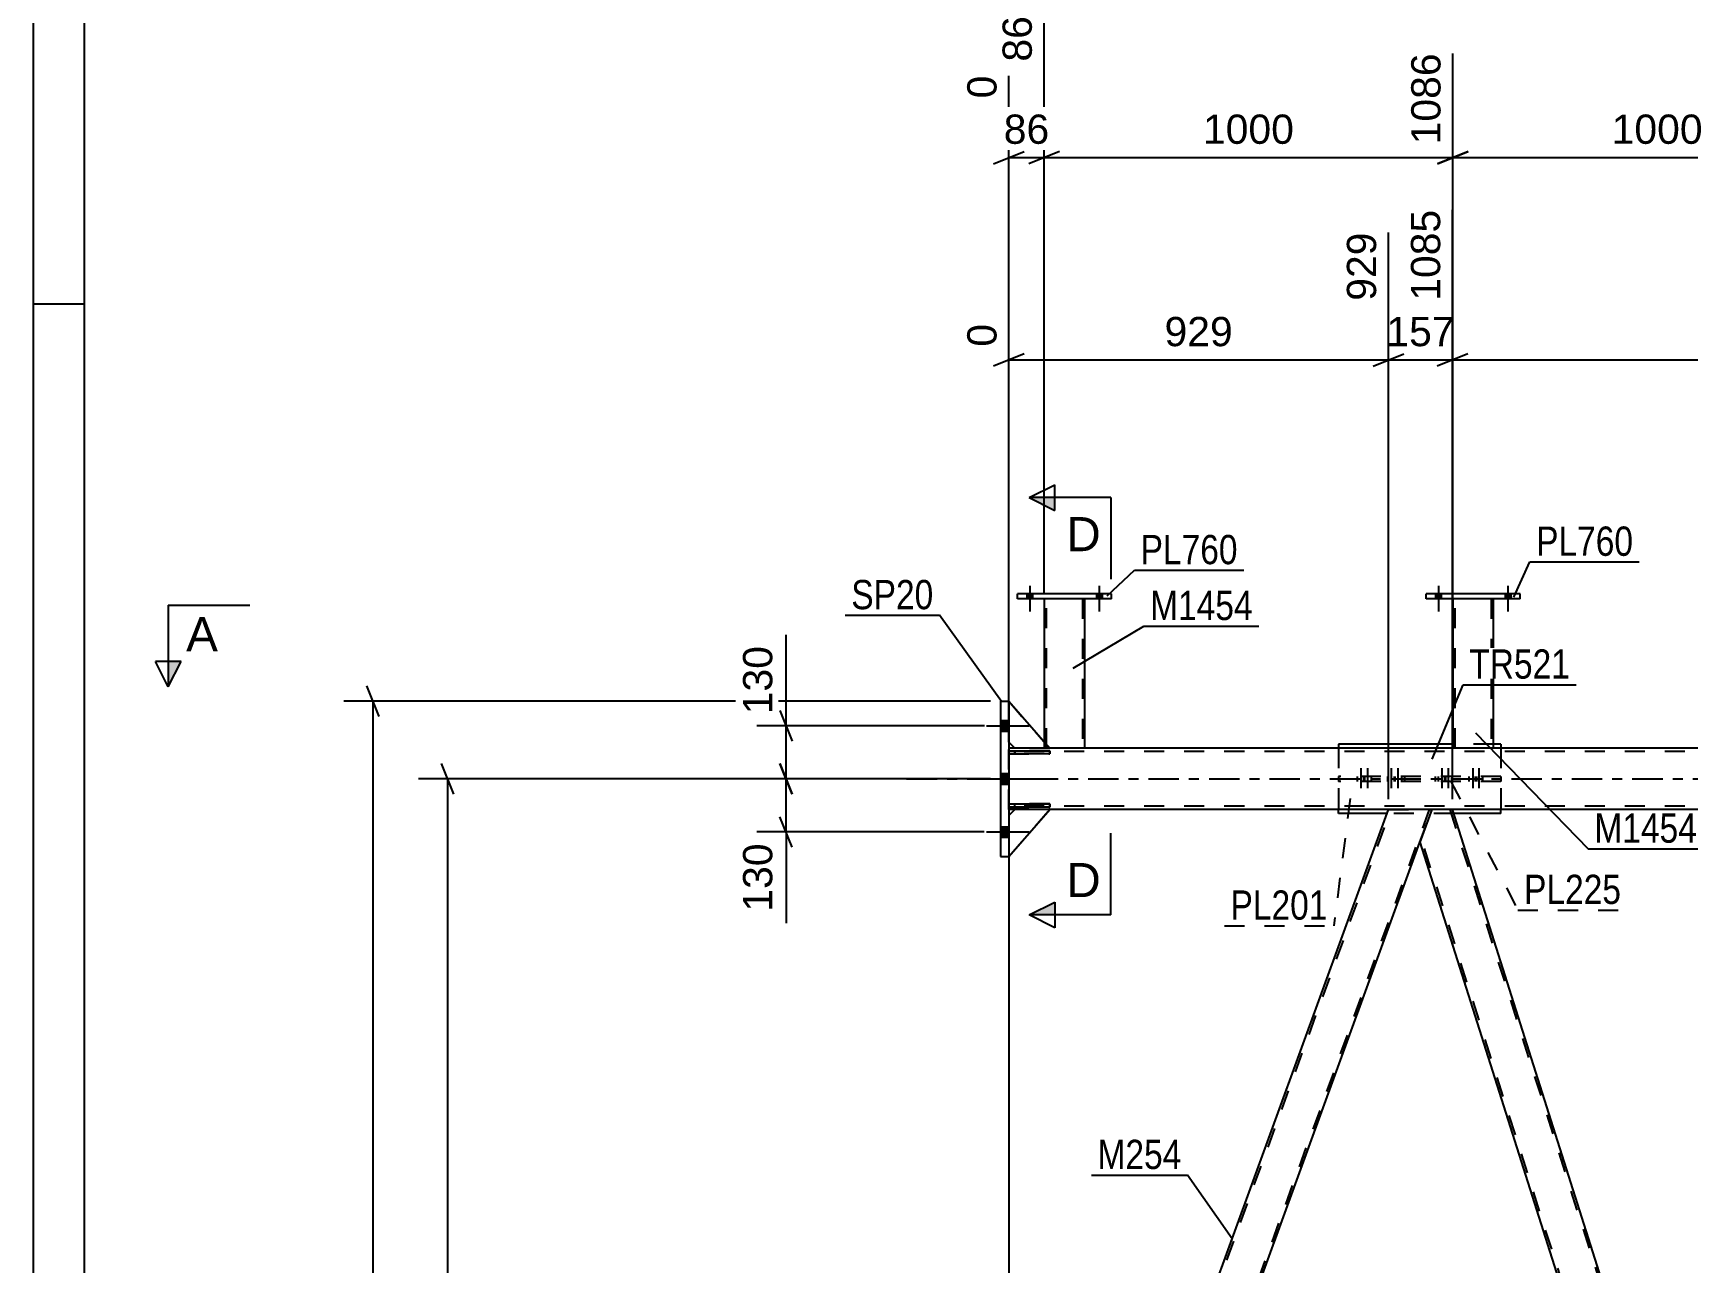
# Model space of a CAD drawing. Header units: millimetres. Extents: x -135 to 706, y -401 to 193.
# Drawn here: x -135.4 to 26.5, y -47.4 to 73 of the extents above; entities that cross this region are included whole.
import ezdxf

# ---------------------------------------------------------------- set-up
doc = ezdxf.new("R2010")
doc.units = ezdxf.units.MM
doc.linetypes.add('DXK_LINE_DOT2', pattern=[3.9198, 1.9599, -1.9599])
doc.linetypes.add('DXK_LINE_DOT3', pattern=[5.9187, 2.979, -0.9799, 0.9799, -0.9799])
doc.styles.add('Arial', font='arial.ttf', dxfattribs={"height": 0.2})
doc.styles.add('Arial Narrow', font='ARIALN.TTF', dxfattribs={"height": 0.2})

# ---------------------------------------------------------------- blocks, each defined once
blk = doc.blocks.new('Unknown-717262918-1115')
at = {"color": 5, "linetype": 'Continuous'}
for p, q in [((-135.45, 193.49), (-135.45, -400.51)), ((-130.45, 188.49), (-130.45, -395.51)), ((-130.45, 46.49), (-135.45, 46.49))]:
    blk.add_line(p, q, dxfattribs=at)
blk = doc.blocks.new('Part-717262918-3513 - 3120')
at = {"color": 7, "linetype": 'DXK_LINE_DOT2'}
for p, q in [((-39.95, 3.6), (-39.95, 7.6)), ((-39.95, 7.6), (-35.95, 3)), ((-39.35, 3), (-39.95, 3.6)), ((-35.95, 3), (-39.35, 3))]:
    blk.add_line(p, q, dxfattribs=at)
blk = doc.blocks.new('Bolt-717262918-3158 - 3120')
at = {"color": 1, "linetype": 'DXK_LINE_DOT2'}
for p, q in [((-5.86, 0.24), (-5.86, -0.24)), ((-5.5, 1.04), (-5.5, -1.96)), ((-5.22, 0.24), (-5.22, -0.24)), ((-5.14, 0.24), (-5.14, -0.24)), ((-4.86, 1.04), (-4.86, -1.96)), ((-4.5, 0.24), (-4.5, -0.24)), ((-2.88, 0.24), (-2.88, -0.24)), ((-2.52, 1.04), (-2.52, -1.96)), ((-2.23, 0.24), (-2.23, -0.24)), ((-2.16, 0.24), (-2.16, -0.24)), ((-1.87, 1.04), (-1.87, -1.96)), ((-1.51, 0.24), (-1.51, -0.24))]:
    blk.add_line(p, q, dxfattribs=at)
blk = doc.blocks.new('Bolt-717262918-3202 - 3120')
at = {"linetype": 'Continuous'}
for points in [[(1.82, 17.64), (2.38, 17.64), (2.38, 18.12), (1.82, 18.12)], [(1.82, 17.64), (2.38, 17.64), (2.38, 18.12), (1.82, 18.12)], [(8.62, 17.64), (9.18, 17.64), (9.18, 18.12), (8.62, 18.12)], [(8.62, 17.64), (9.18, 17.64), (9.18, 18.12), (8.62, 18.12)]]:
    blk.add_hatch(color=1, dxfattribs=at).paths.add_polyline_path(points)
at = {"color": 1, "linetype": 'Continuous'}
for p, q in [((1.82, 18.12), (1.82, 17.64)), ((1.82, 18.12), (1.82, 17.64)), ((2.1, 18.92), (2.1, 16.4)), ((2.1, 18.92), (2.1, 16.4)), ((2.38, 18.12), (2.38, 17.64)), ((2.38, 18.12), (2.38, 17.64)), ((8.62, 18.12), (8.62, 17.64)), ((8.62, 18.12), (8.62, 17.64)), ((8.9, 18.92), (8.9, 16.4)), ((8.9, 18.92), (8.9, 16.4)), ((9.18, 18.12), (9.18, 17.64)), ((9.18, 18.12), (9.18, 17.64))]:
    blk.add_line(p, q, dxfattribs=at)
blk = doc.blocks.new('Bolt-717262918-3259 - 3120')
at = {"linetype": 'Continuous'}
for points in [[(-38.18, 17.64), (-37.62, 17.64), (-37.62, 18.12), (-38.18, 18.12)], [(-38.18, 17.64), (-37.62, 17.64), (-37.62, 18.12), (-38.18, 18.12)], [(-31.38, 17.64), (-30.82, 17.64), (-30.82, 18.12), (-31.38, 18.12)], [(-31.38, 17.64), (-30.82, 17.64), (-30.82, 18.12), (-31.38, 18.12)]]:
    blk.add_hatch(color=1, dxfattribs=at).paths.add_polyline_path(points)
at = {"color": 1, "linetype": 'Continuous'}
for p, q in [((-38.18, 18.12), (-38.18, 17.64)), ((-38.18, 18.12), (-38.18, 17.64)), ((-37.9, 18.92), (-37.9, 16.4)), ((-37.9, 18.92), (-37.9, 16.4)), ((-37.62, 18.12), (-37.62, 17.64)), ((-37.62, 18.12), (-37.62, 17.64)), ((-31.38, 18.12), (-31.38, 17.64)), ((-31.38, 18.12), (-31.38, 17.64)), ((-31.1, 18.92), (-31.1, 16.4)), ((-31.1, 18.92), (-31.1, 16.4)), ((-30.82, 18.12), (-30.82, 17.64)), ((-30.82, 18.12), (-30.82, 17.64))]:
    blk.add_line(p, q, dxfattribs=at)
blk = doc.blocks.new('Part-717262918-3286 - 3120')
at = {"color": 2, "linetype": 'Continuous'}
for p, q in [((-7.69, 3.4), (-7.69, 3)), ((3.5, 3.4), (-7.69, 3.4)), ((8.22, 3.4), (7.5, 3.4)), ((8.22, 3.4), (8.22, 3)), ((-7.69, -3.4), (-7.69, -3)), ((8.22, -3.4), (8.22, -3)), ((-2.94, -3.4), (-7.69, -3.4)), ((8.22, -3.4), (3.6, -3.4))]:
    blk.add_line(p, q, dxfattribs=at)
at = {"color": 7, "linetype": 'DXK_LINE_DOT2'}
for p, q in [((7.5, 3.4), (3.5, 3.4)), ((-7.69, 3), (-7.69, -3)), ((8.22, 3), (8.22, -3)), ((3.6, -3.4), (-2.94, -3.4))]:
    blk.add_line(p, q, dxfattribs=at)
blk = doc.blocks.new('Part-717262918-3291 - 3120')
at = {"color": 7, "linetype": 'DXK_LINE_DOT2'}
for p, q in [((8.22, 0.24), (-7.69, 0.24)), ((-7.69, 0.24), (-7.69, -0.24)), ((-1.23, 0.24), (-1.23, -0.24)), ((1.81, -0.24), (1.81, 0.24)), ((8.22, 0.24), (8.22, -0.24)), ((8.22, -0.24), (-7.69, -0.24))]:
    blk.add_line(p, q, dxfattribs=at)
blk = doc.blocks.new('Bolt-717262918-3331 - 3120')
at = {"color": 1, "linetype": 'DXK_LINE_DOT2'}
for p, q in [((2.08, 0.24), (2.08, -0.24)), ((2.44, 1.04), (2.44, -1.96)), ((2.68, 0.24), (2.68, -0.24)), ((2.8, 0.24), (2.8, -0.24)), ((3.04, 1.04), (3.04, -1.96)), ((3.4, 0.24), (3.4, -0.24)), ((5.09, 0.24), (5.09, -0.24)), ((5.45, 1.04), (5.45, -1.96)), ((5.69, 0.24), (5.69, -0.24)), ((5.81, 0.24), (5.81, -0.24)), ((6.05, 1.04), (6.05, -1.96)), ((6.41, 0.24), (6.41, -0.24))]:
    blk.add_line(p, q, dxfattribs=at)
blk = doc.blocks.new('Part-717262918-3349 - 3120')
at = {"color": 2, "linetype": 'Continuous'}
for p, q in [((-40.75, 7.6), (-39.95, 7.6)), ((-40.75, 7.6), (-40.75, -7.6)), ((-39.95, 7.6), (-39.95, -7.6)), ((-40.75, -7.6), (-39.95, -7.6))]:
    blk.add_line(p, q, dxfattribs=at)
blk = doc.blocks.new('Part-717262918-3379 - 3120')
at = {"color": 2, "linetype": 'Continuous'}
for p, q in [((1.46, -3), (0.29, -6.21)), ((40.19, -118.79), (3.47, -3)), ((0.29, -6.21), (36.63, -120.79)), ((39.46, -120.79), (40.19, -118.79))]:
    blk.add_line(p, q, dxfattribs=at)
at = {"color": 7, "linetype": 'DXK_LINE_DOT2'}
for p, q in [((3.47, -3), (1.46, -3)), ((3.22, -3), (40.05, -119.16)), ((36.88, -120.79), (0.43, -5.84)), ((39.46, -120.79), (36.63, -120.79))]:
    blk.add_line(p, q, dxfattribs=at)
blk = doc.blocks.new('Part-717262918-3423 - 3120')
at = {"color": 2, "linetype": 'Continuous'}
for p, q in [((-39.95, 2.76), (-35.95, 2.76)), ((-39.95, 2.44), (-39.95, 2.76)), ((-35.95, 2.44), (-39.95, 2.44)), ((-35.95, 2.76), (-35.95, 2.44))]:
    blk.add_line(p, q, dxfattribs=at)
at = {"color": 7, "linetype": 'DXK_LINE_DOT2'}
blk.add_line((-39.35, 2.44), (-39.35, 2.76), dxfattribs=at)
blk = doc.blocks.new('Part-717262918-3424 - 3120')
at = {"color": 2, "linetype": 'Continuous'}
for p, q in [((-39.95, -2.76), (-39.95, -2.44)), ((-39.95, -2.44), (-35.95, -2.44)), ((-35.95, -2.76), (-39.95, -2.76)), ((-35.95, -2.44), (-35.95, -2.76))]:
    blk.add_line(p, q, dxfattribs=at)
at = {"color": 7, "linetype": 'DXK_LINE_DOT2'}
blk.add_line((-39.35, -2.76), (-39.35, -2.44), dxfattribs=at)
blk = doc.blocks.new('Part-717262918-3425 - 3120')
at = {"color": 7, "linetype": 'DXK_LINE_DOT2'}
for p, q in [((-35.95, 2.76), (-39.95, 2.76)), ((-39.95, 2.76), (-39.95, 2.44)), ((-39.95, 2.44), (-35.95, 2.44)), ((-39.35, 2.76), (-39.35, 2.44)), ((-35.95, 2.44), (-35.95, 2.76))]:
    blk.add_line(p, q, dxfattribs=at)
blk = doc.blocks.new('Part-717262918-3426 - 3120')
at = {"color": 7, "linetype": 'DXK_LINE_DOT2'}
for p, q in [((-35.95, -2.44), (-39.95, -2.44)), ((-39.95, -2.44), (-39.95, -2.76)), ((-39.95, -2.76), (-35.95, -2.76)), ((-39.35, -2.76), (-39.35, -2.44)), ((-35.95, -2.76), (-35.95, -2.44))]:
    blk.add_line(p, q, dxfattribs=at)
blk = doc.blocks.new('Part-717262918-3510 - 3120')
at = {"color": 2, "linetype": 'Continuous'}
for p, q in [((-39.35, -3), (-39.95, -3.6)), ((-39.95, -7.6), (-35.95, -3)), ((-35.95, -3), (-39.35, -3))]:
    blk.add_line(p, q, dxfattribs=at)
at = {"color": 7, "linetype": 'DXK_LINE_DOT2'}
blk.add_line((-39.95, -3.6), (-39.95, -7.6), dxfattribs=at)
blk = doc.blocks.new('Part-717262918-3511 - 3120')
at = {"color": 7, "linetype": 'DXK_LINE_DOT2'}
for p, q in [((-39.35, -3), (-39.95, -3.6)), ((-39.95, -7.6), (-35.95, -3)), ((-35.95, -3), (-39.35, -3)), ((-39.95, -3.6), (-39.95, -7.6))]:
    blk.add_line(p, q, dxfattribs=at)
blk = doc.blocks.new('Part-717262918-3512 - 3120')
at = {"color": 2, "linetype": 'Continuous'}
for p, q in [((-39.95, 7.6), (-35.95, 3)), ((-39.35, 3), (-39.95, 3.6)), ((-35.95, 3), (-39.35, 3))]:
    blk.add_line(p, q, dxfattribs=at)
at = {"color": 7, "linetype": 'DXK_LINE_DOT2'}
blk.add_line((-39.95, 3.6), (-39.95, 7.6), dxfattribs=at)
blk = doc.blocks.new('Part-717262918-3673 - 3120')
at = {"color": 2, "linetype": 'Continuous'}
for p, q in [((0.9, 17.64), (0.9, 18.12)), ((10.1, 18.12), (0.9, 18.12)), ((10.1, 17.64), (10.1, 18.12)), ((10.1, 17.64), (0.9, 17.64))]:
    blk.add_line(p, q, dxfattribs=at)
blk = doc.blocks.new('Part-717262918-3543 - 3120')
at = {"color": 2, "linetype": 'Continuous'}
for p, q in [((-45.67, -120.79), (-2.8, -3)), ((-41.41, -120.79), (0.29, -6.21))]:
    blk.add_line(p, q, dxfattribs=at)
at = {"color": 7, "linetype": 'DXK_LINE_DOT2'}
for p, q in [((-45.42, -120.79), (-2.54, -3)), ((1.2, -3), (-41.67, -120.79)), ((-2.8, -3), (1.46, -3)), ((0.29, -6.21), (1.46, -3)), ((-41.41, -120.79), (-45.67, -120.79))]:
    blk.add_line(p, q, dxfattribs=at)
blk = doc.blocks.new('Part-717262918-3605 - 3120')
at = {"color": 2, "linetype": 'Continuous'}
for p, q in [((-39.35, 3), (-39.95, 3)), ((629.87, 3), (-35.95, 3)), ((-39.35, -3), (-39.95, -3)), ((629.87, -3), (-35.95, -3))]:
    blk.add_line(p, q, dxfattribs=at)
at = {"color": 7, "linetype": 'DXK_LINE_DOT2'}
for p, q in [((-39.95, -3), (-39.95, 3)), ((629.87, 2.68), (-39.95, 2.68)), ((-35.95, 3), (-39.35, 3)), ((629.87, -2.68), (-39.95, -2.68)), ((-35.95, -3), (-39.35, -3))]:
    blk.add_line(p, q, dxfattribs=at)
at = {"color": 7, "linetype": 'DXK_LINE_DOT3'}
blk.add_line((-49.95, 0), (629.87, 0), dxfattribs=at)
blk = doc.blocks.new('Part-717262918-3610 - 3120')
at = {"color": 2, "linetype": 'Continuous'}
for p, q in [((-39.1, 17.64), (-39.1, 18.12)), ((-29.9, 18.12), (-39.1, 18.12)), ((-29.9, 17.64), (-29.9, 18.12)), ((-29.9, 17.64), (-39.1, 17.64))]:
    blk.add_line(p, q, dxfattribs=at)
blk = doc.blocks.new('Part-717262918-3668 - 3120')
at = {"color": 2, "linetype": 'Continuous'}
for p, q in [((-36.5, 17.64), (-36.5, 3.63)), ((-32.5, 3), (-32.5, 17.64))]:
    blk.add_line(p, q, dxfattribs=at)
at = {"color": 7, "linetype": 'DXK_LINE_DOT2'}
for p, q in [((-32.5, 17.64), (-36.5, 17.64)), ((-36.26, 3), (-36.26, 17.64)), ((-32.74, 17.64), (-32.74, 3)), ((-36.5, 3.63), (-36.5, 3)), ((-32.5, 3), (-36.5, 3)), ((-32.5, 3), (-32.5, 3)), ((-32.5, 3), (-32.5, 3))]:
    blk.add_line(p, q, dxfattribs=at)
blk = doc.blocks.new('Part-717262918-3678 - 3120')
at = {"color": 2, "linetype": 'Continuous'}
for p, q in [((3.5, 17.64), (3.5, 3)), ((7.5, 3), (7.5, 17.64))]:
    blk.add_line(p, q, dxfattribs=at)
at = {"color": 7, "linetype": 'DXK_LINE_DOT2'}
for p, q in [((7.5, 17.64), (3.5, 17.64)), ((3.74, 3), (3.74, 17.64)), ((7.26, 17.64), (7.26, 3)), ((7.5, 3), (3.5, 3)), ((3.5, 3), (3.5, 3)), ((7.5, 3), (7.5, 3)), ((7.5, 3), (7.5, 3))]:
    blk.add_line(p, q, dxfattribs=at)
blk = doc.blocks.new('Bolt-717262918-3737 - 3120')
at = {"linetype": 'Continuous'}
for points in [[(-39.95, 4.68), (-39.95, 5.72), (-40.75, 5.72), (-40.75, 4.68)], [(-39.95, 4.68), (-39.95, 5.72), (-40.75, 5.72), (-40.75, 4.68)], [(-39.95, 4.68), (-39.95, 5.72), (-40.75, 5.72), (-40.75, 4.68)], [(-39.95, -0.52), (-39.95, 0.52), (-40.75, 0.52), (-40.75, -0.52)], [(-39.95, -0.52), (-39.95, 0.52), (-40.75, 0.52), (-40.75, -0.52)], [(-39.95, -5.72), (-39.95, -4.68), (-40.75, -4.68), (-40.75, -5.72)], [(-39.95, -5.72), (-39.95, -4.68), (-40.75, -4.68), (-40.75, -5.72)], [(-39.95, -5.72), (-39.95, -4.68), (-40.75, -4.68), (-40.75, -5.72)]]:
    blk.add_hatch(color=1, dxfattribs=at).paths.add_polyline_path(points)
at = {"color": 1, "linetype": 'Continuous'}
for p, q in [((-42.15, 5.2), (-37.95, 5.2)), ((-42.15, 5.2), (-37.95, 5.2)), ((-42.15, 5.2), (-37.95, 5.2)), ((-40.75, 5.72), (-39.95, 5.72)), ((-40.75, 5.72), (-39.95, 5.72)), ((-40.75, 5.72), (-39.95, 5.72)), ((-40.75, 4.68), (-39.95, 4.68)), ((-40.75, 4.68), (-39.95, 4.68)), ((-40.75, 4.68), (-39.95, 4.68)), ((-42.15, 0), (-37.95, 0)), ((-42.15, 0), (-37.95, 0)), ((-40.75, 0.52), (-39.95, 0.52)), ((-40.75, 0.52), (-39.95, 0.52)), ((-40.75, -0.52), (-39.95, -0.52)), ((-40.75, -0.52), (-39.95, -0.52)), ((-40.75, -4.68), (-39.95, -4.68)), ((-40.75, -4.68), (-39.95, -4.68)), ((-40.75, -4.68), (-39.95, -4.68)), ((-42.15, -5.2), (-37.95, -5.2)), ((-42.15, -5.2), (-37.95, -5.2)), ((-42.15, -5.2), (-37.95, -5.2)), ((-40.75, -5.72), (-39.95, -5.72)), ((-40.75, -5.72), (-39.95, -5.72)), ((-40.75, -5.72), (-39.95, -5.72))]:
    blk.add_line(p, q, dxfattribs=at)
blk = doc.blocks.new('StraightDimension-717262918-5249 - 3120')
at = {"color": 7, "linetype": 'Continuous'}
for p, q in [((-101.57, 6.1), (-102.77, 9.1)), ((-41.75, 7.6), (-105.02, 7.6)), ((-102.17, -131.99), (-102.17, 7.6)), ((-102.77, -130.49), (-101.57, -133.49)), ((-75.13, -131.99), (-105.02, -131.99))]:
    blk.add_line(p, q, dxfattribs=at)
at = {"color": 0}
blk.add_wipeout([(-102.92, -57.15), (-107.12, -57.15), (-107.12, -67.24), (-102.92, -67.24)], dxfattribs=at)
at = {"color": 3, "style": 'Arial'}
blk.add_text('3490', height=2.865, rotation=90.0002, dxfattribs=at).set_placement((-103.52, -66.64))
blk = doc.blocks.new('StraightDimension-717262918-10256 - 3120')
at = {"color": 7, "linetype": 'Continuous'}
for p, q in [((3.5, 17.62), (3.5, 71.04)), ((43.5, 17.62), (43.5, 71.04)), ((5, 61.45), (2, 60.25)), ((3.5, 60.85), (43.5, 60.85)), ((42, 60.25), (45, 61.45))]:
    blk.add_line(p, q, dxfattribs=at)
at = {"color": 0, "linetype": 'Continuous'}
blk.add_wipeout([(42.9, 71.64), (38.7, 71.64), (38.7, 61.55), (42.9, 61.55)], dxfattribs=at)
at = {"color": 0}
blk.add_wipeout([(28.55, 61.6), (28.55, 65.8), (18.45, 65.8), (18.45, 61.6)], dxfattribs=at)
at = {"color": 3, "linetype": 'Continuous', "style": 'Arial'}
blk.add_text('2086', height=2.865, rotation=90.0002, dxfattribs=at).set_placement((42.3, 62.15))
at = {"color": 3, "style": 'Arial'}
blk.add_text('1000', height=2.865, dxfattribs=at).set_placement((19.05, 62.2))
blk = doc.blocks.new('StraightDimension-717262918-4775 - 3120')
at = {"color": 7, "linetype": 'Continuous'}
for p, q in [((3.47, -2), (3.47, 55.72)), ((-2.8, -2), (-2.8, 53.5)), ((-4.3, 40.43), (-1.3, 41.63)), ((-2.8, 41.03), (3.47, 41.03)), ((4.97, 41.63), (1.97, 40.43))]:
    blk.add_line(p, q, dxfattribs=at)
at = {"color": 0}
blk.add_wipeout([(4.27, 41.78), (4.27, 45.98), (-3.6, 45.98), (-3.6, 41.78)], dxfattribs=at)
at = {"color": 3, "style": 'Arial'}
blk.add_text('157', height=2.865, dxfattribs=at).set_placement((-3, 42.38))
at = {"color": 0, "linetype": 'Continuous'}
blk.add_wipeout([(2.87, 56.32), (-1.33, 56.32), (-1.33, 46.23), (2.87, 46.23)], dxfattribs=at)
at = {"color": 3, "linetype": 'Continuous', "style": 'Arial'}
blk.add_text('1085', height=2.865, rotation=90.0002, dxfattribs=at).set_placement((2.27, 46.83))
blk = doc.blocks.new('StraightDimension-717262918-4806 - 3120')
at = {"color": 7, "linetype": 'Continuous'}
for p, q in [((3.47, -2), (3.47, 55.72)), ((82.33, -2), (82.33, 55.72)), ((4.97, 41.63), (1.97, 40.43)), ((3.47, 41.03), (82.33, 41.03)), ((80.83, 40.43), (83.83, 41.63))]:
    blk.add_line(p, q, dxfattribs=at)
at = {"color": 0, "linetype": 'Continuous'}
blk.add_wipeout([(81.73, 56.32), (77.53, 56.32), (77.53, 46.23), (81.73, 46.23)], dxfattribs=at)
at = {"color": 0}
blk.add_wipeout([(47.95, 41.78), (47.95, 45.98), (37.86, 45.98), (37.86, 41.78)], dxfattribs=at)
at = {"color": 3, "linetype": 'Continuous', "style": 'Arial'}
blk.add_text('3057', height=2.865, rotation=90.0002, dxfattribs=at).set_placement((81.13, 46.83))
at = {"color": 3, "style": 'Arial'}
blk.add_text('1972', height=2.865, dxfattribs=at).set_placement((38.46, 42.38))
blk = doc.blocks.new('StraightDimension-717262918-4744 - 3120')
at = {"color": 7, "linetype": 'Continuous'}
for p, q in [((-2.8, -2), (-2.8, 53.5)), ((-39.95, 3.99), (-39.95, 44.55)), ((-38.45, 41.63), (-41.45, 40.43)), ((-39.95, 41.03), (-2.8, 41.03)), ((-4.3, 40.43), (-1.3, 41.63))]:
    blk.add_line(p, q, dxfattribs=at)
at = {"color": 0, "linetype": 'Continuous'}
for points in [[(-3.4, 54.1), (-7.6, 54.1), (-7.6, 46.23), (-3.4, 46.23)], [(-40.55, 45.15), (-44.75, 45.15), (-44.75, 41.73), (-40.55, 41.73)]]:
    blk.add_wipeout(points, dxfattribs=at)
at = {"color": 0}
blk.add_wipeout([(-17.44, 41.78), (-17.44, 45.98), (-25.31, 45.98), (-25.31, 41.78)], dxfattribs=at)
at = {"color": 3, "linetype": 'Continuous', "style": 'Arial'}
for s, height, p in [('929', 2.865, (-4, 46.83)), ('0', 2.87, (-41.15, 42.33))]:
    blk.add_text(s, height=height, rotation=90.0002, dxfattribs=at).set_placement(p)
at = {"color": 3, "style": 'Arial'}
blk.add_text('929', height=2.865, dxfattribs=at).set_placement((-24.71, 42.38))
blk = doc.blocks.new('StraightDimension-717262918-4561 - 3120')
at = {"color": 7, "linetype": 'Continuous'}
for p, q in [((-62.35, 6.7), (-61.15, 3.7)), ((-42.34, 5.2), (-64.6, 5.2)), ((-61.75, 0), (-61.75, 5.2)), ((-61.15, -1.5), (-62.35, 1.5)), ((-41.75, 0), (-64.6, 0))]:
    blk.add_line(p, q, dxfattribs=at)
at = {"color": 0}
blk.add_wipeout([(-62.5, 13.6), (-66.7, 13.6), (-66.7, 5.72), (-62.5, 5.72)], dxfattribs=at)
at = {"color": 7, "linetype": 'Continuous'}
blk.add_line((-61.75, 5.2), (-61.75, 14.12), dxfattribs=at)
blk.add_line((-61.75, 5.2), (-61.75, 14.12), dxfattribs=at)
at = {"color": 3, "style": 'Arial'}
blk.add_text('130', height=2.865, rotation=90.0002, dxfattribs=at).set_placement((-63.1, 6.33))
blk = doc.blocks.new('StraightDimension-717262918-4569 - 3120')
at = {"color": 7, "linetype": 'Continuous'}
for p, q in [((-62.35, 1.5), (-61.15, -1.5)), ((-41.75, 0), (-64.6, 0)), ((-61.75, -5.2), (-61.75, 0)), ((-61.15, -6.7), (-62.35, -3.7)), ((-42.37, -5.2), (-64.6, -5.2))]:
    blk.add_line(p, q, dxfattribs=at)
at = {"color": 0}
blk.add_wipeout([(-62.5, -5.73), (-66.7, -5.73), (-66.7, -13.6), (-62.5, -13.6)], dxfattribs=at)
at = {"color": 7, "linetype": 'Continuous'}
blk.add_line((-61.75, -5.2), (-61.75, -14.12), dxfattribs=at)
blk.add_line((-61.75, -5.2), (-61.75, -14.12), dxfattribs=at)
at = {"color": 3, "style": 'Arial'}
blk.add_text('130', height=2.865, rotation=90.0002, dxfattribs=at).set_placement((-63.1, -13))
blk = doc.blocks.new('StraightDimension-717262918-3829 - 3120')
at = {"color": 7, "linetype": 'Continuous'}
for p, q in [((-94.27, -1.5), (-95.47, 1.5)), ((-41.75, 0), (-97.72, 0)), ((-94.87, -124.39), (-94.87, 0)), ((-95.47, -122.89), (-94.27, -125.89)), ((-75.13, -124.39), (-97.72, -124.39))]:
    blk.add_line(p, q, dxfattribs=at)
at = {"color": 0}
blk.add_wipeout([(-95.62, -57.15), (-99.82, -57.15), (-99.82, -67.24), (-95.62, -67.24)], dxfattribs=at)
at = {"color": 3, "style": 'Arial'}
blk.add_text('3110', height=2.865, rotation=90.0002, dxfattribs=at).set_placement((-96.22, -66.64))
blk = doc.blocks.new('StraightDimension-717262918-4578 - 3120')
at = {"color": 7, "linetype": 'Continuous'}
for p, q in [((-39.95, -4), (-39.95, -55.28)), ((-73.33, -119.79), (-73.33, -50.03)), ((-71.83, -52.28), (-74.83, -53.48)), ((-73.33, -52.88), (-39.95, -52.88)), ((-41.45, -53.48), (-38.45, -52.28))]:
    blk.add_line(p, q, dxfattribs=at)
at = {"color": 0}
blk.add_wipeout([(-51.59, -52.13), (-51.59, -47.93), (-61.69, -47.93), (-61.69, -52.13)], dxfattribs=at)
at = {"color": 3, "style": 'Arial'}
blk.add_text('1837', height=2.865, dxfattribs=at).set_placement((-61.09, -51.53))
blk = doc.blocks.new('StraightDimension-717262918-10257 - 3120')
at = {"color": 7, "linetype": 'Continuous'}
for p, q in [((-36.5, 18.24), (-36.5, 74.69)), ((3.5, 17.62), (3.5, 71.04)), ((-35, 61.45), (-38, 60.25)), ((-36.5, 60.85), (3.5, 60.85)), ((2, 60.25), (5, 61.45))]:
    blk.add_line(p, q, dxfattribs=at)
at = {"color": 0, "linetype": 'Continuous'}
blk.add_wipeout([(2.9, 71.64), (-1.3, 71.64), (-1.3, 61.55), (2.9, 61.55)], dxfattribs=at)
at = {"color": 0}
blk.add_wipeout([(-11.45, 61.6), (-11.45, 65.8), (-21.55, 65.8), (-21.55, 61.6)], dxfattribs=at)
at = {"color": 3, "linetype": 'Continuous', "style": 'Arial'}
blk.add_text('1086', height=2.865, rotation=90.0002, dxfattribs=at).set_placement((2.3, 62.15))
at = {"color": 3, "style": 'Arial'}
blk.add_text('1000', height=2.865, dxfattribs=at).set_placement((-20.95, 62.2))
blk = doc.blocks.new('StraightDimension-717262918-10258 - 3120')
at = {"color": 7, "linetype": 'Continuous'}
for p, q in [((-36.5, 18.24), (-36.5, 74.69)), ((-39.95, 4), (-39.95, 68.87)), ((-41.45, 60.25), (-38.45, 61.45)), ((-39.95, 60.85), (-36.5, 60.85)), ((-35, 61.45), (-38, 60.25))]:
    blk.add_line(p, q, dxfattribs=at)
at = {"color": 0, "linetype": 'Continuous'}
blk.add_wipeout([(-37.1, 75.29), (-41.3, 75.29), (-41.3, 69.65), (-37.1, 69.65)], dxfattribs=at)
at = {"color": 0}
blk.add_wipeout([(-35.4, 61.6), (-35.4, 65.8), (-41.05, 65.8), (-41.05, 61.6)], dxfattribs=at)
at = {"color": 3, "linetype": 'Continuous', "style": 'Arial'}
blk.add_text('86', height=2.865, rotation=90.0002, dxfattribs=at).set_placement((-37.7, 70.25))
at = {"color": 3, "style": 'Arial'}
blk.add_text('86', height=2.865, dxfattribs=at).set_placement((-40.45, 62.2))
at = {"color": 0, "linetype": 'Continuous'}
blk.add_wipeout([(-40.55, 69.47), (-44.75, 69.47), (-44.75, 66.05), (-40.55, 66.05)], dxfattribs=at)
at = {"color": 3, "linetype": 'Continuous', "style": 'Arial'}
blk.add_text('0', height=2.87, rotation=90.0002, dxfattribs=at).set_placement((-41.15, 66.65))
blk = doc.blocks.new('Mark-717262918-3282 - 3120')
at = {"color": 0}
blk.add_wipeout([(-8.74, -13.79), (-8.74, -10.79), (-18.25, -10.79), (-18.25, -13.79)], dxfattribs=at)
blk.add_wipeout([(-8.74, -13.79), (-8.74, -10.79), (-18.25, -10.79), (-18.25, -13.79)], dxfattribs=at)
at = {"color": 30, "linetype": 'DXK_LINE_DOT2'}
for p in [(-6.55, -1.92), (-18.85, -14.39)]:
    blk.add_line(p, (-8.14, -14.39), dxfattribs=at)
at = {"color": 3, "style": 'Arial Narrow'}
blk.add_text('PL201', height=2.863, dxfattribs=at).set_placement((-18.25, -13.79))
blk = doc.blocks.new('Mark-717262918-3287 - 3120')
at = {"color": 0}
blk.add_wipeout([(19.99, -12.25), (19.99, -9.25), (10.48, -9.25), (10.48, -12.25)], dxfattribs=at)
blk.add_wipeout([(19.99, -12.25), (19.99, -9.25), (10.48, -9.25), (10.48, -12.25)], dxfattribs=at)
at = {"color": 30, "linetype": 'DXK_LINE_DOT2'}
for p, q in [((3.32, -0.24), (9.88, -12.85)), ((9.88, -12.85), (20.59, -12.85))]:
    blk.add_line(p, q, dxfattribs=at)
at = {"color": 3, "style": 'Arial Narrow'}
blk.add_text('PL225', height=2.863, dxfattribs=at).set_placement((10.48, -12.25))
blk = doc.blocks.new('Mark-717262918-3345 - 3120')
at = {"color": 0}
blk.add_wipeout([(-47.33, 16.62), (-47.33, 19.62), (-55.37, 19.62), (-55.37, 16.62)], dxfattribs=at)
blk.add_wipeout([(-47.33, 16.62), (-47.33, 19.62), (-55.37, 19.62), (-55.37, 16.62)], dxfattribs=at)
at = {"color": 30, "linetype": 'Continuous'}
for p in [(-55.97, 16.02), (-40.67, 7.58)]:
    blk.add_line(p, (-46.73, 16.02), dxfattribs=at)
at = {"color": 3, "style": 'Arial Narrow'}
blk.add_text('SP20', height=2.863, dxfattribs=at).set_placement((-55.37, 16.62))
blk = doc.blocks.new('SectionMark-717262918-5292 - 3120')
at = {"linetype": 'Continuous'}
for points in [[(-35.45, 27.55), (-35.45, 26.3), (-37.95, 27.55)], [(-35.45, -12.08), (-35.45, -13.33), (-37.95, -13.33)]]:
    blk.add_hatch(color=6, dxfattribs=at).paths.add_polyline_path(points)
at = {"color": 6, "linetype": 'Continuous'}
for p, q in [((-37.95, 27.55), (-35.45, 28.8)), ((-29.95, 27.55), (-37.95, 27.55)), ((-37.95, 27.55), (-35.45, 26.3)), ((-35.45, 26.3), (-35.45, 28.8)), ((-29.95, 27.55), (-29.95, 19.55)), ((-29.95, -13.33), (-29.95, -5.33)), ((-37.95, -13.33), (-35.45, -12.08)), ((-35.45, -12.08), (-35.45, -14.58)), ((-29.95, -13.33), (-37.95, -13.33)), ((-35.45, -14.58), (-37.95, -13.33))]:
    blk.add_line(p, q, dxfattribs=at)
at = {"color": 0, "linetype": 'Continuous'}
for points in [[(-30.95, 22.3), (-30.95, 25.8), (-34.32, 25.8), (-34.32, 22.3)], [(-30.95, -11.58), (-30.95, -8.08), (-34.32, -8.08), (-34.32, -11.58)]]:
    blk.add_wipeout(points, dxfattribs=at)
at = {"color": 3, "linetype": 'Continuous', "style": 'Arial'}
for p in [(-34.32, 22.3), (-34.32, -11.58)]:
    blk.add_text('D', height=3.34, dxfattribs=at).set_placement(p)
blk = doc.blocks.new('Mark-717262918-3539 - 3120')
at = {"color": 0}
blk.add_wipeout([(-23.05, -38.21), (-23.05, -35.21), (-31.27, -35.21), (-31.27, -38.21)], dxfattribs=at)
blk.add_wipeout([(-23.05, -38.21), (-23.05, -35.21), (-31.27, -35.21), (-31.27, -38.21)], dxfattribs=at)
at = {"color": 30, "linetype": 'Continuous'}
for p in [(-31.87, -38.81), (-18.1, -45.04)]:
    blk.add_line(p, (-22.45, -38.81), dxfattribs=at)
at = {"color": 3, "style": 'Arial Narrow'}
blk.add_text('M254', height=2.863, dxfattribs=at).set_placement((-31.27, -38.21))
blk = doc.blocks.new('Mark-717262918-3601 - 3120')
at = {"color": 0}
blk.add_wipeout([(14.98, 9.82), (14.98, 12.82), (5.12, 12.82), (5.12, 9.82)], dxfattribs=at)
blk.add_wipeout([(14.98, 9.82), (14.98, 12.82), (5.12, 12.82), (5.12, 9.82)], dxfattribs=at)
at = {"color": 30, "linetype": 'Continuous'}
for p, q in [((1.5, 1.93), (4.52, 9.22)), ((4.52, 9.22), (15.58, 9.22))]:
    blk.add_line(p, q, dxfattribs=at)
at = {"color": 3, "style": 'Arial Narrow'}
blk.add_text('TR521', height=2.863, dxfattribs=at).set_placement((5.12, 9.82))
blk = doc.blocks.new('Mark-717262918-3606 - 3120')
at = {"color": 0}
blk.add_wipeout([(-17.55, 21.03), (-17.55, 24.03), (-27.05, 24.03), (-27.05, 21.03)], dxfattribs=at)
blk.add_wipeout([(-17.55, 21.03), (-17.55, 24.03), (-27.05, 24.03), (-27.05, 21.03)], dxfattribs=at)
at = {"color": 30, "linetype": 'Continuous'}
for p, q in [((-30.34, 17.93), (-27.65, 20.43)), ((-27.65, 20.43), (-16.95, 20.43))]:
    blk.add_line(p, q, dxfattribs=at)
at = {"color": 3, "style": 'Arial Narrow'}
blk.add_text('PL760', height=2.863, dxfattribs=at).set_placement((-27.05, 21.03))
blk = doc.blocks.new('Mark-717262918-3664 - 3120')
at = {"color": 0}
blk.add_wipeout([(-16.07, 15.56), (-16.07, 18.56), (-26.12, 18.56), (-26.12, 15.56)], dxfattribs=at)
blk.add_wipeout([(-16.07, 15.56), (-16.07, 18.56), (-26.12, 18.56), (-26.12, 15.56)], dxfattribs=at)
at = {"color": 30, "linetype": 'Continuous'}
for p, q in [((-33.65, 10.83), (-26.72, 14.96)), ((-26.72, 14.96), (-15.47, 14.96))]:
    blk.add_line(p, q, dxfattribs=at)
at = {"color": 3, "style": 'Arial Narrow'}
blk.add_text('M1454', height=2.863, dxfattribs=at).set_placement((-26.12, 15.56))
blk = doc.blocks.new('Mark-717262918-3669 - 3120')
at = {"color": 0}
blk.add_wipeout([(21.16, 21.85), (21.16, 24.85), (11.66, 24.85), (11.66, 21.85)], dxfattribs=at)
blk.add_wipeout([(21.16, 21.85), (21.16, 24.85), (11.66, 24.85), (11.66, 21.85)], dxfattribs=at)
at = {"color": 30, "linetype": 'Continuous'}
for p, q in [((9.49, 17.81), (11.06, 21.25)), ((11.06, 21.25), (21.76, 21.25))]:
    blk.add_line(p, q, dxfattribs=at)
at = {"color": 3, "style": 'Arial Narrow'}
blk.add_text('PL760', height=2.863, dxfattribs=at).set_placement((11.66, 21.85))
blk = doc.blocks.new('Mark-717262918-3674 - 3120')
at = {"color": 0}
blk.add_wipeout([(27.42, -6.25), (27.42, -3.25), (17.36, -3.25), (17.36, -6.25)], dxfattribs=at)
blk.add_wipeout([(27.42, -6.25), (27.42, -3.25), (17.36, -3.25), (17.36, -6.25)], dxfattribs=at)
at = {"color": 30, "linetype": 'Continuous'}
for p, q in [((5.73, 4.52), (16.76, -6.85)), ((16.76, -6.85), (28.02, -6.85))]:
    blk.add_line(p, q, dxfattribs=at)
at = {"color": 3, "style": 'Arial Narrow'}
blk.add_text('M1454', height=2.863, dxfattribs=at).set_placement((17.36, -6.25))
blk = doc.blocks.new('SectionMark-717262918-5286 - 3120')
at = {"linetype": 'Continuous'}
blk.add_hatch(color=6, dxfattribs=at).paths.add_polyline_path([(-122.22, 11.5), (-120.97, 11.5), (-122.22, 9)])
at = {"color": 6, "linetype": 'Continuous'}
for p, q in [((-122.22, 17), (-114.22, 17)), ((-122.22, 17), (-122.22, 9)), ((-122.22, 9), (-123.47, 11.5)), ((-120.97, 11.5), (-123.47, 11.5)), ((-122.22, 9), (-120.97, 11.5))]:
    blk.add_line(p, q, dxfattribs=at)
at = {"color": 0, "linetype": 'Continuous'}
blk.add_wipeout([(-117.36, 12.5), (-117.36, 16), (-120.47, 16), (-120.47, 12.5)], dxfattribs=at)
at = {"color": 3, "linetype": 'Continuous', "style": 'Arial'}
blk.add_text('A', height=3.34, dxfattribs=at).set_placement((-120.47, 12.5))

msp = doc.modelspace()

# ---------------------------------------------------------------- block references
for name in ['Unknown-717262918-1115', 'Part-717262918-3610 - 3120', 'Bolt-717262918-3259 - 3120', 'Part-717262918-3673 - 3120', 'Bolt-717262918-3202 - 3120', 'Part-717262918-3668 - 3120', 'Part-717262918-3678 - 3120', 'Part-717262918-3349 - 3120', 'Part-717262918-3513 - 3120', 'Part-717262918-3512 - 3120', 'Bolt-717262918-3737 - 3120', 'Part-717262918-3286 - 3120', 'Part-717262918-3605 - 3120', 'Part-717262918-3423 - 3120', 'Part-717262918-3425 - 3120', 'Part-717262918-3291 - 3120', 'Bolt-717262918-3158 - 3120', 'Bolt-717262918-3331 - 3120', 'Part-717262918-3543 - 3120', 'Part-717262918-3424 - 3120', 'Part-717262918-3426 - 3120', 'Part-717262918-3510 - 3120', 'Part-717262918-3511 - 3120', 'Part-717262918-3379 - 3120']:
    msp.add_blockref(name, (0, 0))

# ---------------------------------------------------------------- next in the draw order: block references
for name in ['StraightDimension-717262918-10256 - 3120', 'StraightDimension-717262918-5249 - 3120', 'Mark-717262918-3539 - 3120']:
    msp.add_blockref(name, (0, 0))

# ---------------------------------------------------------------- next in the draw order: block references
msp.add_blockref('StraightDimension-717262918-4775 - 3120', (0, 0))

# ---------------------------------------------------------------- next in the draw order: block references
for name in ['StraightDimension-717262918-4806 - 3120', 'StraightDimension-717262918-4744 - 3120']:
    msp.add_blockref(name, (0, 0))

# ---------------------------------------------------------------- next in the draw order: block references
for name in ['StraightDimension-717262918-10257 - 3120', 'Mark-717262918-3669 - 3120', 'StraightDimension-717262918-4561 - 3120', 'Mark-717262918-3601 - 3120', 'Mark-717262918-3287 - 3120', 'Mark-717262918-3282 - 3120']:
    msp.add_blockref(name, (0, 0))

# ---------------------------------------------------------------- next in the draw order: block references
for name in ['StraightDimension-717262918-10258 - 3120', 'Mark-717262918-3674 - 3120', 'StraightDimension-717262918-4569 - 3120']:
    msp.add_blockref(name, (0, 0))

# ---------------------------------------------------------------- next in the draw order: block references
for name in ['Mark-717262918-3345 - 3120', 'StraightDimension-717262918-3829 - 3120']:
    msp.add_blockref(name, (0, 0))

# ---------------------------------------------------------------- next in the draw order: block references
msp.add_blockref('StraightDimension-717262918-4578 - 3120', (0, 0))

# ---------------------------------------------------------------- next in the draw order: block references
msp.add_blockref('SectionMark-717262918-5292 - 3120', (0, 0))

# ---------------------------------------------------------------- next in the draw order: block references
msp.add_blockref('Mark-717262918-3606 - 3120', (0, 0))

# ---------------------------------------------------------------- next in the draw order: block references
msp.add_blockref('Mark-717262918-3664 - 3120', (0, 0))

# ---------------------------------------------------------------- next in the draw order: block references
msp.add_blockref('SectionMark-717262918-5286 - 3120', (0, 0))

doc.saveas('drawing.dxf')
